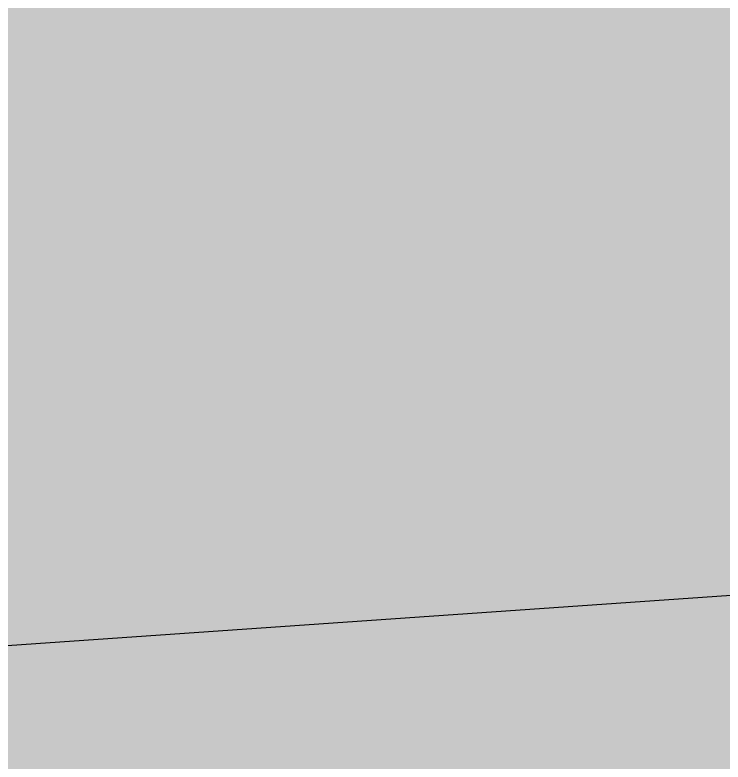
# Model space of a CAD drawing. Header units: millimetres. Extents: x -3894 to -3474, y -291 to 6.
# Drawn here: x -3734.668842 to -3734.667897, y -75.401552 to -75.400555 of the extents above; entities that cross this region are included whole.
import ezdxf

# ---------------------------------------------------------------- set-up
doc = ezdxf.new("R2010")
doc.units = ezdxf.units.MM
doc.layers.add('BLACK', color=7, linetype='Continuous')

msp = doc.modelspace()

# ---------------------------------------------------------------- hatches: boundary and pattern name
for points in [[(-3737.94618694, -61.83934798), (-3737.61710765, -62.06977239), (-3737.26920025, -62.27063593), (-3737.26919565, -62.27063839), (-3737.15249965, -62.32505439), (-3736.90511765, -62.44041039), (-3736.52762065, -62.57780839), (-3736.52761465, -62.57780939), (-3736.52761065, -62.57781139), (-3736.42194265, -62.60612439), (-3736.13958465, -62.68178239), (-3735.74396365, -62.75154139), (-3735.54386093, -62.76904739), (-3734.66752605, -75.40130448), (-3740.14370665, -75.78120239), (-3740.04087865, -75.58367139), (-3739.87043765, -75.17218939), (-3739.73650765, -74.74741739), (-3739.64010865, -74.31258939), (-3739.58197365, -73.87101439), (-3739.56254665, -73.42605339), (-3739.57059065, -73.24180139), (-3739.58197365, -72.98109239), (-3739.64010865, -72.53951739), (-3739.73650765, -72.10468939), (-3739.87043765, -71.67991739), (-3739.95995565, -71.46380139), (-3740.04088099, -71.26842972), (-3740.24652965, -70.87338339), (-3740.24653165, -70.87338039), (-3740.24653465, -70.87337439), (-3740.48584474, -70.49773296), (-3740.75696865, -70.14439739), (-3740.75697265, -70.14439239), (-3740.82807165, -70.06680139), (-3741.05787212, -69.81601887), (-3741.38624565, -69.51511939), (-3741.38625065, -69.51511539), (-3741.73958765, -69.24399039), (-3741.87194865, -69.15966739), (-3742.04283365, -69.05080139), (-3742.11522565, -69.00468239), (-3742.11524835, -69.00466977), (-3742.51028365, -68.79902739), (-3742.92175365, -68.62859139), (-3742.92176665, -68.62858639), (-3743.34653665, -68.49465639), (-3743.78137159, -68.39825584), (-3744.22294665, -68.34012039), (-3744.66790565, -68.32069439), (-3745.11286565, -68.34012039), (-3745.5544407, -68.39825584), (-3745.98927565, -68.49465639), (-3746.41404565, -68.62858639), (-3746.41405865, -68.62859139), (-3746.82552865, -68.79902739), (-3747.22057565, -69.00467639), (-3747.59622465, -69.24399039), (-3747.94956165, -69.51511539), (-3747.94956665, -69.51511939), (-3748.27793965, -69.81601839), (-3748.27794065, -69.81601939), (-3748.57883965, -70.14439239), (-3749.72634213, -68.75663457), (-3749.42671965, -68.28880139), (-3749.42087541, -68.27967598), (-3748.7835483, -67.35634845), (-3748.11474006, -66.45558229), (-3747.41524787, -65.57844596), (-3747.36303465, -65.51741939), (-3747.01770965, -65.11380139), (-3746.68588167, -64.72595801), (-3745.9274996, -63.89912573), (-3745.14106992, -63.0990031), (-3744.32747944, -62.32649029), (-3743.48770835, -61.58251613), (-3742.62275288, -60.86796837), (-3741.73366086, -60.18370899), (-3740.82146597, -59.53053649), (-3739.86511324, -58.89450211), (-3739.75451321, -58.86428029), (-3739.67877437, -58.95509006), (-3739.63863565, -59.18272639), (-3739.63863265, -59.18273939), (-3739.53466464, -59.57075743), (-3739.39726265, -59.94826539), (-3739.39726041, -59.9482706), (-3739.22749165, -60.31234239), (-3739.22748365, -60.31235739), (-3739.02662965, -60.66024639), (-3739.02662065, -60.66026139), (-3738.79620065, -60.98933439), (-3738.63142665, -61.18570339), (-3738.53798165, -61.29706739), (-3738.25392016, -61.58112887)], [(-3733.26968265, -77.51096339), (-3733.17342765, -77.38552139), (-3733.04798565, -77.28926639), (-3732.90190865, -77.22875939), (-3732.90190665, -77.22875839), (-3732.74514565, -77.20812126), (-3732.66676545, -77.21843985), (-3732.80180414, -75.27187415), (-3740.14370665, -75.78120239), (-3740.24653465, -75.97873339), (-3740.48584065, -76.35436739), (-3740.53374765, -76.41680139), (-3740.75697365, -76.70771539), (-3741.05787165, -77.03608739), (-3741.38624365, -77.33698539), (-3741.73959165, -77.60811839), (-3742.11522565, -77.84742439), (-3742.51028765, -78.05308039), (-3742.92176965, -78.22352139), (-3743.34654165, -78.35745139), (-3743.78136965, -78.45385039), (-3744.22294465, -78.51198539), (-3744.22294465, -79.01430339), (-3734.63411065, -79.01430339), (-3734.60775265, -79.01146939), (-3734.54642965, -78.97798439), (-3733.37582865, -77.80738039), (-3733.36883765, -77.79978239), (-3733.34057065, -77.73588639), (-3733.33018965, -77.65704139)]]:
    msp.add_hatch(color=256).paths.add_polyline_path(points)

# ---------------------------------------------------------------- linework, layer by layer
msp.add_line((-3740.14370665, -75.78120239), (-3709.35663465, -73.64541739))
at = {"color": 7, "lineweight": 0}
msp.add_arc((-3722.35964365, -86.27709939), 33.5, 359.999999999, 179.999999999, dxfattribs=at)
at = {"layer": 'BLACK'}
msp.add_arc((-3722.35964365, -86.27709939), 33.5, 0, 180, dxfattribs=at)

doc.saveas('drawing.dxf')
